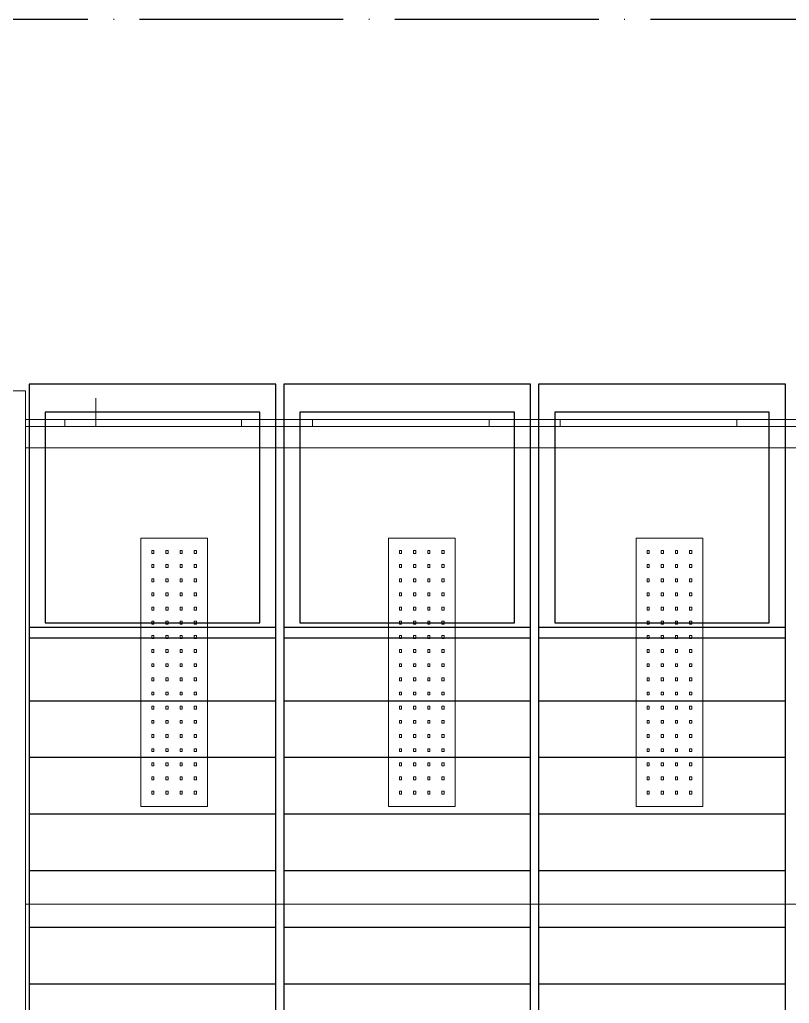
# Model space of a CAD drawing. Header units: millimetres. Extents: x 0 to 3780, y 0 to 2673.
# Drawn here: x 1533.7 to 1642.4, y 609.5 to 748.5 of the extents above; entities that cross this region are included whole.
import ezdxf
from ezdxf.enums import TextEntityAlignment as Align

# ---------------------------------------------------------------- set-up
doc = ezdxf.new("R2010")
doc.units = ezdxf.units.MM
doc.linetypes.add('EPL_DASHDOT', pattern=[1, 0.8, -0.1, 0, -0.1])
for name, color, linetype, lineweight in [('AM_0', 7, 'Continuous', 5), ('AM_9', 6, 'Continuous', 5), ('EPLAN102', 7, 'Continuous', 5), ('EPLAN307', 134, 'EPL_DASHDOT', 5), ('EPLAN400', 5, 'Continuous', 5), ('EPLAN500', 7, 'Continuous', 5), ('EPLAN501', 7, 'Continuous', 5), ('EPLAN502', 7, 'Continuous', 5), ('EPLAN503', 7, 'Continuous', 5), ('EPLAN504', 7, 'Continuous', 5)]:
    doc.layers.add(name, color=color, linetype=linetype, lineweight=lineweight)
doc.styles.add('Tahoma', font='')
doc.styles.get('Tahoma').set_extended_font_data('Tahoma')

# ---------------------------------------------------------------- blocks, each defined once
blk = doc.blocks.new('EPLSYM_LibrarySPECIAL_Symbol2_Variant0_Placement1_1')
at = {"layer": 'EPLAN307', "lineweight": 25, "ltscale": 36}
blk.add_lwpolyline([(0, -276.51), (638.05, -276.51), (638.05, 0), (0, 0)], close=True, dxfattribs=at)
at = {"layer": 'EPLAN400', "color": 5, "style": 'Tahoma'}
blk.add_attdef('88_20010', text='', height=2.26, dxfattribs=at).set_placement((-1.5, -0.95), align=Align.TOP_RIGHT)
at = {"layer": 'EPLAN500', "color": 7, "style": 'Tahoma'}
blk.add_attdef('88_20027', text='', height=1.63, dxfattribs=at).set_placement((-1.5, -4.58), align=Align.TOP_RIGHT)
at = {"layer": 'EPLAN501', "color": 7, "style": 'Tahoma'}
blk.add_attdef('88_20011', text='', height=18.06, dxfattribs=at).set_placement((-1.5, -13.26), align=Align.TOP_RIGHT)
at = {"layer": 'EPLAN502', "color": 7, "style": 'Tahoma'}
blk.add_attdef('88_20025', text='', height=1.63, dxfattribs=at).set_placement((-1.5, -12.68), align=Align.TOP_RIGHT)
at = {"layer": 'EPLAN503', "color": 7, "style": 'Tahoma'}
blk.add_attdef('88_20024', text='', height=1.63, dxfattribs=at).set_placement((-1.5, -15.38), align=Align.TOP_RIGHT)
at = {"layer": 'EPLAN504', "color": 7, "style": 'Tahoma'}
blk.add_attdef('88_20901[1]', text='', height=1.63, dxfattribs=at).set_placement((-1.5, -7.28), align=Align.TOP_RIGHT)

msp = doc.modelspace()

# ---------------------------------------------------------------- linework, layer by layer
at = {"layer": 'AM_0'}
for p, q in [((1534.48, 696.08), (1524.58, 696.08)), ((1534.48, 550.8), (1534.48, 696.08)), ((1544.43, 692.03), (1544.43, 695.03)), ((1534.48, 692.03), (1709.73, 692.03)), ((1534.48, 691.03), (1709.73, 691.03)), ((1709.73, 688.02), (1534.48, 688.02)), ((1550.79, 675.25), (1550.79, 637.35)), ((1560.19, 675.25), (1550.79, 675.25)), ((1560.19, 637.35), (1560.19, 675.25)), ((1585.79, 675.25), (1585.79, 637.35)), ((1595.19, 675.25), (1585.79, 675.25)), ((1595.19, 637.35), (1595.19, 675.25)), ((1620.79, 675.25), (1620.79, 637.35)), ((1630.19, 675.25), (1620.79, 675.25)), ((1630.19, 637.35), (1630.19, 675.25)), ((1552.64, 673.5), (1552.34, 673.5)), ((1552.34, 673.5), (1552.34, 673.09)), ((1552.34, 673.09), (1552.64, 673.09)), ((1552.64, 673.09), (1552.64, 673.5)), ((1554.34, 673.5), (1554.34, 673.09)), ((1554.64, 673.5), (1554.34, 673.5)), ((1554.34, 673.09), (1554.64, 673.09)), ((1554.64, 673.09), (1554.64, 673.5)), ((1556.34, 673.5), (1556.34, 673.09)), ((1556.64, 673.5), (1556.34, 673.5)), ((1556.34, 673.09), (1556.64, 673.09)), ((1556.64, 673.09), (1556.64, 673.5)), ((1558.34, 673.5), (1558.34, 673.09)), ((1558.64, 673.5), (1558.34, 673.5)), ((1558.34, 673.09), (1558.64, 673.09)), ((1558.64, 673.09), (1558.64, 673.5)), ((1587.64, 673.5), (1587.34, 673.5)), ((1587.34, 673.5), (1587.34, 673.09)), ((1587.34, 673.09), (1587.64, 673.09)), ((1587.64, 673.09), (1587.64, 673.5)), ((1589.64, 673.5), (1589.34, 673.5)), ((1589.34, 673.5), (1589.34, 673.09)), ((1589.34, 673.09), (1589.64, 673.09)), ((1589.64, 673.09), (1589.64, 673.5)), ((1591.34, 673.5), (1591.34, 673.09)), ((1591.64, 673.5), (1591.34, 673.5)), ((1591.34, 673.09), (1591.64, 673.09)), ((1591.64, 673.09), (1591.64, 673.5)), ((1593.34, 673.5), (1593.34, 673.09)), ((1593.64, 673.5), (1593.34, 673.5)), ((1593.34, 673.09), (1593.64, 673.09)), ((1593.64, 673.09), (1593.64, 673.5)), ((1622.34, 673.5), (1622.34, 673.09)), ((1622.64, 673.5), (1622.34, 673.5)), ((1622.34, 673.09), (1622.64, 673.09)), ((1622.64, 673.09), (1622.64, 673.5)), ((1624.34, 673.5), (1624.34, 673.09)), ((1624.64, 673.5), (1624.34, 673.5)), ((1624.34, 673.09), (1624.64, 673.09)), ((1624.64, 673.09), (1624.64, 673.5)), ((1626.34, 673.5), (1626.34, 673.09)), ((1626.64, 673.5), (1626.34, 673.5)), ((1626.34, 673.09), (1626.64, 673.09)), ((1626.64, 673.09), (1626.64, 673.5)), ((1628.34, 673.5), (1628.34, 673.09)), ((1628.64, 673.5), (1628.34, 673.5)), ((1628.34, 673.09), (1628.64, 673.09)), ((1628.64, 673.09), (1628.64, 673.5)), ((1552.34, 671.5), (1552.34, 671.09)), ((1552.64, 671.5), (1552.34, 671.5)), ((1552.64, 671.09), (1552.64, 671.5)), ((1554.34, 671.5), (1554.34, 671.09)), ((1554.64, 671.5), (1554.34, 671.5)), ((1554.64, 671.09), (1554.64, 671.5)), ((1556.64, 671.5), (1556.34, 671.5)), ((1556.34, 671.5), (1556.34, 671.09)), ((1556.64, 671.09), (1556.64, 671.5)), ((1558.34, 671.5), (1558.34, 671.09)), ((1558.64, 671.5), (1558.34, 671.5)), ((1558.64, 671.09), (1558.64, 671.5)), ((1587.64, 671.5), (1587.34, 671.5)), ((1587.34, 671.5), (1587.34, 671.09)), ((1587.64, 671.09), (1587.64, 671.5)), ((1589.64, 671.5), (1589.34, 671.5)), ((1589.34, 671.5), (1589.34, 671.09)), ((1589.64, 671.09), (1589.64, 671.5)), ((1591.34, 671.5), (1591.34, 671.09)), ((1591.64, 671.5), (1591.34, 671.5)), ((1591.64, 671.09), (1591.64, 671.5)), ((1593.34, 671.5), (1593.34, 671.09)), ((1593.64, 671.5), (1593.34, 671.5)), ((1593.64, 671.09), (1593.64, 671.5)), ((1622.34, 671.5), (1622.34, 671.09)), ((1622.64, 671.5), (1622.34, 671.5)), ((1622.64, 671.09), (1622.64, 671.5)), ((1624.34, 671.5), (1624.34, 671.09)), ((1624.64, 671.5), (1624.34, 671.5)), ((1624.64, 671.09), (1624.64, 671.5)), ((1626.34, 671.5), (1626.34, 671.09)), ((1626.64, 671.5), (1626.34, 671.5)), ((1626.64, 671.09), (1626.64, 671.5)), ((1628.34, 671.5), (1628.34, 671.09)), ((1628.64, 671.5), (1628.34, 671.5)), ((1628.64, 671.09), (1628.64, 671.5)), ((1552.34, 671.09), (1552.64, 671.09)), ((1554.34, 671.09), (1554.64, 671.09)), ((1556.34, 671.09), (1556.64, 671.09)), ((1558.34, 671.09), (1558.64, 671.09)), ((1587.34, 671.09), (1587.64, 671.09)), ((1589.34, 671.09), (1589.64, 671.09)), ((1591.34, 671.09), (1591.64, 671.09)), ((1593.34, 671.09), (1593.64, 671.09)), ((1622.34, 671.09), (1622.64, 671.09)), ((1624.34, 671.09), (1624.64, 671.09)), ((1626.34, 671.09), (1626.64, 671.09)), ((1628.34, 671.09), (1628.64, 671.09)), ((1552.34, 669.5), (1552.34, 669.09)), ((1552.64, 669.5), (1552.34, 669.5)), ((1552.34, 669.09), (1552.64, 669.09)), ((1552.64, 669.09), (1552.64, 669.5)), ((1554.34, 669.5), (1554.34, 669.09)), ((1554.64, 669.5), (1554.34, 669.5)), ((1554.34, 669.09), (1554.64, 669.09)), ((1554.64, 669.09), (1554.64, 669.5)), ((1556.34, 669.5), (1556.34, 669.09)), ((1556.64, 669.5), (1556.34, 669.5)), ((1556.34, 669.09), (1556.64, 669.09)), ((1556.64, 669.09), (1556.64, 669.5)), ((1558.34, 669.5), (1558.34, 669.09)), ((1558.64, 669.5), (1558.34, 669.5)), ((1558.34, 669.09), (1558.64, 669.09)), ((1558.64, 669.09), (1558.64, 669.5)), ((1587.64, 669.5), (1587.34, 669.5)), ((1587.34, 669.5), (1587.34, 669.09)), ((1587.34, 669.09), (1587.64, 669.09)), ((1587.64, 669.09), (1587.64, 669.5)), ((1589.64, 669.5), (1589.34, 669.5)), ((1589.34, 669.5), (1589.34, 669.09)), ((1589.34, 669.09), (1589.64, 669.09)), ((1589.64, 669.09), (1589.64, 669.5)), ((1591.34, 669.5), (1591.34, 669.09)), ((1591.64, 669.5), (1591.34, 669.5)), ((1591.34, 669.09), (1591.64, 669.09)), ((1591.64, 669.09), (1591.64, 669.5)), ((1593.34, 669.5), (1593.34, 669.09)), ((1593.64, 669.5), (1593.34, 669.5)), ((1593.34, 669.09), (1593.64, 669.09)), ((1593.64, 669.09), (1593.64, 669.5)), ((1622.34, 669.5), (1622.34, 669.09)), ((1622.64, 669.5), (1622.34, 669.5)), ((1622.34, 669.09), (1622.64, 669.09)), ((1622.64, 669.09), (1622.64, 669.5)), ((1624.34, 669.5), (1624.34, 669.09)), ((1624.64, 669.5), (1624.34, 669.5)), ((1624.34, 669.09), (1624.64, 669.09)), ((1624.64, 669.09), (1624.64, 669.5)), ((1626.64, 669.5), (1626.34, 669.5)), ((1626.34, 669.5), (1626.34, 669.09)), ((1626.34, 669.09), (1626.64, 669.09)), ((1626.64, 669.09), (1626.64, 669.5)), ((1628.34, 669.5), (1628.34, 669.09)), ((1628.64, 669.5), (1628.34, 669.5)), ((1628.34, 669.09), (1628.64, 669.09)), ((1628.64, 669.09), (1628.64, 669.5)), ((1552.64, 667.5), (1552.34, 667.5)), ((1552.34, 667.5), (1552.34, 667.09)), ((1552.64, 667.09), (1552.64, 667.5)), ((1554.34, 667.5), (1554.34, 667.09)), ((1554.64, 667.5), (1554.34, 667.5)), ((1554.64, 667.09), (1554.64, 667.5)), ((1556.34, 667.5), (1556.34, 667.09)), ((1556.64, 667.5), (1556.34, 667.5)), ((1556.64, 667.09), (1556.64, 667.5)), ((1558.64, 667.5), (1558.34, 667.5)), ((1558.34, 667.5), (1558.34, 667.09)), ((1558.64, 667.09), (1558.64, 667.5)), ((1587.64, 667.5), (1587.34, 667.5)), ((1587.34, 667.5), (1587.34, 667.09)), ((1587.64, 667.09), (1587.64, 667.5)), ((1589.64, 667.5), (1589.34, 667.5)), ((1589.34, 667.5), (1589.34, 667.09)), ((1589.64, 667.09), (1589.64, 667.5)), ((1591.34, 667.5), (1591.34, 667.09)), ((1591.64, 667.5), (1591.34, 667.5)), ((1591.64, 667.09), (1591.64, 667.5)), ((1593.34, 667.5), (1593.34, 667.09)), ((1593.64, 667.5), (1593.34, 667.5)), ((1593.64, 667.09), (1593.64, 667.5)), ((1622.34, 667.5), (1622.34, 667.09)), ((1622.64, 667.5), (1622.34, 667.5)), ((1622.64, 667.09), (1622.64, 667.5)), ((1624.34, 667.5), (1624.34, 667.09)), ((1624.64, 667.5), (1624.34, 667.5)), ((1624.64, 667.09), (1624.64, 667.5)), ((1626.34, 667.5), (1626.34, 667.09)), ((1626.64, 667.5), (1626.34, 667.5)), ((1626.64, 667.09), (1626.64, 667.5)), ((1628.34, 667.5), (1628.34, 667.09)), ((1628.64, 667.5), (1628.34, 667.5)), ((1628.64, 667.09), (1628.64, 667.5)), ((1552.34, 667.09), (1552.64, 667.09)), ((1554.34, 667.09), (1554.64, 667.09)), ((1556.34, 667.09), (1556.64, 667.09)), ((1558.34, 667.09), (1558.64, 667.09)), ((1587.34, 667.09), (1587.64, 667.09)), ((1589.34, 667.09), (1589.64, 667.09)), ((1591.34, 667.09), (1591.64, 667.09)), ((1593.34, 667.09), (1593.64, 667.09)), ((1622.34, 667.09), (1622.64, 667.09)), ((1624.34, 667.09), (1624.64, 667.09)), ((1626.34, 667.09), (1626.64, 667.09)), ((1628.34, 667.09), (1628.64, 667.09)), ((1552.64, 665.5), (1552.34, 665.5)), ((1552.34, 665.5), (1552.34, 665.09)), ((1552.34, 665.09), (1552.64, 665.09)), ((1552.64, 665.09), (1552.64, 665.5)), ((1554.34, 665.5), (1554.34, 665.09)), ((1554.64, 665.5), (1554.34, 665.5)), ((1554.34, 665.09), (1554.64, 665.09)), ((1554.64, 665.09), (1554.64, 665.5)), ((1556.34, 665.5), (1556.34, 665.09)), ((1556.64, 665.5), (1556.34, 665.5)), ((1556.34, 665.09), (1556.64, 665.09)), ((1556.64, 665.09), (1556.64, 665.5)), ((1558.34, 665.5), (1558.34, 665.09)), ((1558.64, 665.5), (1558.34, 665.5)), ((1558.34, 665.09), (1558.64, 665.09)), ((1558.64, 665.09), (1558.64, 665.5)), ((1587.64, 665.5), (1587.34, 665.5)), ((1587.34, 665.5), (1587.34, 665.09)), ((1587.34, 665.09), (1587.64, 665.09)), ((1587.64, 665.09), (1587.64, 665.5)), ((1589.64, 665.5), (1589.34, 665.5)), ((1589.34, 665.5), (1589.34, 665.09)), ((1589.34, 665.09), (1589.64, 665.09)), ((1589.64, 665.09), (1589.64, 665.5)), ((1591.34, 665.5), (1591.34, 665.09)), ((1591.64, 665.5), (1591.34, 665.5)), ((1591.34, 665.09), (1591.64, 665.09)), ((1591.64, 665.09), (1591.64, 665.5)), ((1593.34, 665.5), (1593.34, 665.09)), ((1593.64, 665.5), (1593.34, 665.5)), ((1593.34, 665.09), (1593.64, 665.09)), ((1593.64, 665.09), (1593.64, 665.5)), ((1622.34, 665.5), (1622.34, 665.09)), ((1622.64, 665.5), (1622.34, 665.5)), ((1622.34, 665.09), (1622.64, 665.09)), ((1622.64, 665.09), (1622.64, 665.5)), ((1624.34, 665.5), (1624.34, 665.09)), ((1624.64, 665.5), (1624.34, 665.5)), ((1624.34, 665.09), (1624.64, 665.09)), ((1624.64, 665.09), (1624.64, 665.5)), ((1626.64, 665.5), (1626.34, 665.5)), ((1626.34, 665.5), (1626.34, 665.09)), ((1626.34, 665.09), (1626.64, 665.09)), ((1626.64, 665.09), (1626.64, 665.5)), ((1628.34, 665.5), (1628.34, 665.09)), ((1628.64, 665.5), (1628.34, 665.5)), ((1628.34, 665.09), (1628.64, 665.09)), ((1628.64, 665.09), (1628.64, 665.5)), ((1552.34, 663.5), (1552.34, 663.09)), ((1552.64, 663.5), (1552.34, 663.5)), ((1552.34, 663.09), (1552.64, 663.09)), ((1552.64, 663.09), (1552.64, 663.5)), ((1554.34, 663.5), (1554.34, 663.09)), ((1554.64, 663.5), (1554.34, 663.5)), ((1554.34, 663.09), (1554.64, 663.09)), ((1554.64, 663.09), (1554.64, 663.5)), ((1556.34, 663.5), (1556.34, 663.09)), ((1556.64, 663.5), (1556.34, 663.5)), ((1556.34, 663.09), (1556.64, 663.09)), ((1556.64, 663.09), (1556.64, 663.5)), ((1558.34, 663.5), (1558.34, 663.09)), ((1558.64, 663.5), (1558.34, 663.5)), ((1558.34, 663.09), (1558.64, 663.09)), ((1558.64, 663.09), (1558.64, 663.5)), ((1587.64, 663.5), (1587.34, 663.5)), ((1587.34, 663.5), (1587.34, 663.09)), ((1587.34, 663.09), (1587.64, 663.09)), ((1587.64, 663.09), (1587.64, 663.5)), ((1589.64, 663.5), (1589.34, 663.5)), ((1589.34, 663.5), (1589.34, 663.09)), ((1589.34, 663.09), (1589.64, 663.09)), ((1589.64, 663.09), (1589.64, 663.5)), ((1591.34, 663.5), (1591.34, 663.09)), ((1591.64, 663.5), (1591.34, 663.5)), ((1591.34, 663.09), (1591.64, 663.09)), ((1591.64, 663.09), (1591.64, 663.5)), ((1593.34, 663.5), (1593.34, 663.09)), ((1593.64, 663.5), (1593.34, 663.5)), ((1593.34, 663.09), (1593.64, 663.09)), ((1593.64, 663.09), (1593.64, 663.5)), ((1622.34, 663.5), (1622.34, 663.09)), ((1622.64, 663.5), (1622.34, 663.5)), ((1622.34, 663.09), (1622.64, 663.09)), ((1622.64, 663.09), (1622.64, 663.5)), ((1624.34, 663.5), (1624.34, 663.09)), ((1624.64, 663.5), (1624.34, 663.5)), ((1624.34, 663.09), (1624.64, 663.09)), ((1624.64, 663.09), (1624.64, 663.5)), ((1626.34, 663.5), (1626.34, 663.09)), ((1626.64, 663.5), (1626.34, 663.5)), ((1626.34, 663.09), (1626.64, 663.09)), ((1626.64, 663.09), (1626.64, 663.5)), ((1628.34, 663.5), (1628.34, 663.09)), ((1628.64, 663.5), (1628.34, 663.5)), ((1628.34, 663.09), (1628.64, 663.09)), ((1628.64, 663.09), (1628.64, 663.5)), ((1552.34, 661.5), (1552.34, 661.09)), ((1552.64, 661.5), (1552.34, 661.5)), ((1552.34, 661.09), (1552.64, 661.09)), ((1552.64, 661.09), (1552.64, 661.5)), ((1554.34, 661.5), (1554.34, 661.09)), ((1554.64, 661.5), (1554.34, 661.5)), ((1554.34, 661.09), (1554.64, 661.09)), ((1554.64, 661.09), (1554.64, 661.5)), ((1556.34, 661.5), (1556.34, 661.09)), ((1556.64, 661.5), (1556.34, 661.5)), ((1556.34, 661.09), (1556.64, 661.09)), ((1556.64, 661.09), (1556.64, 661.5)), ((1558.34, 661.5), (1558.34, 661.09)), ((1558.64, 661.5), (1558.34, 661.5)), ((1558.34, 661.09), (1558.64, 661.09)), ((1558.64, 661.09), (1558.64, 661.5)), ((1587.64, 661.5), (1587.34, 661.5)), ((1587.34, 661.5), (1587.34, 661.09)), ((1587.34, 661.09), (1587.64, 661.09)), ((1587.64, 661.09), (1587.64, 661.5)), ((1589.64, 661.5), (1589.34, 661.5)), ((1589.34, 661.5), (1589.34, 661.09)), ((1589.34, 661.09), (1589.64, 661.09)), ((1589.64, 661.09), (1589.64, 661.5)), ((1591.64, 661.5), (1591.34, 661.5)), ((1591.34, 661.5), (1591.34, 661.09)), ((1591.34, 661.09), (1591.64, 661.09)), ((1591.64, 661.09), (1591.64, 661.5)), ((1593.34, 661.5), (1593.34, 661.09)), ((1593.64, 661.5), (1593.34, 661.5)), ((1593.34, 661.09), (1593.64, 661.09)), ((1593.64, 661.09), (1593.64, 661.5)), ((1622.34, 661.5), (1622.34, 661.09)), ((1622.64, 661.5), (1622.34, 661.5)), ((1622.34, 661.09), (1622.64, 661.09)), ((1622.64, 661.09), (1622.64, 661.5)), ((1624.34, 661.5), (1624.34, 661.09)), ((1624.64, 661.5), (1624.34, 661.5)), ((1624.34, 661.09), (1624.64, 661.09)), ((1624.64, 661.09), (1624.64, 661.5)), ((1626.34, 661.5), (1626.34, 661.09)), ((1626.64, 661.5), (1626.34, 661.5)), ((1626.34, 661.09), (1626.64, 661.09)), ((1626.64, 661.09), (1626.64, 661.5)), ((1628.34, 661.5), (1628.34, 661.09)), ((1628.64, 661.5), (1628.34, 661.5)), ((1628.34, 661.09), (1628.64, 661.09)), ((1628.64, 661.09), (1628.64, 661.5)), ((1552.34, 659.5), (1552.34, 659.09)), ((1552.64, 659.5), (1552.34, 659.5)), ((1552.34, 659.09), (1552.64, 659.09)), ((1552.64, 659.09), (1552.64, 659.5)), ((1554.34, 659.5), (1554.34, 659.09)), ((1554.64, 659.5), (1554.34, 659.5)), ((1554.34, 659.09), (1554.64, 659.09)), ((1554.64, 659.09), (1554.64, 659.5)), ((1556.34, 659.5), (1556.34, 659.09)), ((1556.64, 659.5), (1556.34, 659.5)), ((1556.34, 659.09), (1556.64, 659.09)), ((1556.64, 659.09), (1556.64, 659.5)), ((1558.64, 659.5), (1558.34, 659.5)), ((1558.34, 659.5), (1558.34, 659.09)), ((1558.34, 659.09), (1558.64, 659.09)), ((1558.64, 659.09), (1558.64, 659.5)), ((1587.64, 659.5), (1587.34, 659.5)), ((1587.34, 659.5), (1587.34, 659.09)), ((1587.34, 659.09), (1587.64, 659.09)), ((1587.64, 659.09), (1587.64, 659.5)), ((1589.64, 659.5), (1589.34, 659.5)), ((1589.34, 659.5), (1589.34, 659.09)), ((1589.34, 659.09), (1589.64, 659.09)), ((1589.64, 659.09), (1589.64, 659.5)), ((1591.64, 659.5), (1591.34, 659.5)), ((1591.34, 659.5), (1591.34, 659.09)), ((1591.34, 659.09), (1591.64, 659.09)), ((1591.64, 659.09), (1591.64, 659.5)), ((1593.34, 659.5), (1593.34, 659.09)), ((1593.64, 659.5), (1593.34, 659.5)), ((1593.34, 659.09), (1593.64, 659.09)), ((1593.64, 659.09), (1593.64, 659.5)), ((1622.34, 659.5), (1622.34, 659.09)), ((1622.64, 659.5), (1622.34, 659.5)), ((1622.34, 659.09), (1622.64, 659.09)), ((1622.64, 659.09), (1622.64, 659.5)), ((1624.34, 659.5), (1624.34, 659.09)), ((1624.64, 659.5), (1624.34, 659.5)), ((1624.34, 659.09), (1624.64, 659.09)), ((1624.64, 659.09), (1624.64, 659.5)), ((1626.34, 659.5), (1626.34, 659.09)), ((1626.64, 659.5), (1626.34, 659.5)), ((1626.34, 659.09), (1626.64, 659.09)), ((1626.64, 659.09), (1626.64, 659.5)), ((1628.34, 659.5), (1628.34, 659.09)), ((1628.64, 659.5), (1628.34, 659.5)), ((1628.34, 659.09), (1628.64, 659.09)), ((1628.64, 659.09), (1628.64, 659.5)), ((1552.34, 657.5), (1552.34, 657.09)), ((1552.64, 657.5), (1552.34, 657.5)), ((1552.64, 657.09), (1552.64, 657.5)), ((1554.34, 657.5), (1554.34, 657.09)), ((1554.64, 657.5), (1554.34, 657.5)), ((1554.64, 657.09), (1554.64, 657.5)), ((1556.34, 657.5), (1556.34, 657.09)), ((1556.64, 657.5), (1556.34, 657.5)), ((1556.64, 657.09), (1556.64, 657.5)), ((1558.34, 657.5), (1558.34, 657.09)), ((1558.64, 657.5), (1558.34, 657.5)), ((1558.64, 657.09), (1558.64, 657.5)), ((1587.64, 657.5), (1587.34, 657.5)), ((1587.34, 657.5), (1587.34, 657.09)), ((1587.64, 657.09), (1587.64, 657.5)), ((1589.64, 657.5), (1589.34, 657.5)), ((1589.34, 657.5), (1589.34, 657.09)), ((1589.64, 657.09), (1589.64, 657.5)), ((1591.64, 657.5), (1591.34, 657.5)), ((1591.34, 657.5), (1591.34, 657.09)), ((1591.64, 657.09), (1591.64, 657.5)), ((1593.34, 657.5), (1593.34, 657.09)), ((1593.64, 657.5), (1593.34, 657.5)), ((1593.64, 657.09), (1593.64, 657.5)), ((1622.34, 657.5), (1622.34, 657.09)), ((1622.64, 657.5), (1622.34, 657.5)), ((1622.64, 657.09), (1622.64, 657.5)), ((1624.34, 657.5), (1624.34, 657.09)), ((1624.64, 657.5), (1624.34, 657.5)), ((1624.64, 657.09), (1624.64, 657.5)), ((1626.34, 657.5), (1626.34, 657.09)), ((1626.64, 657.5), (1626.34, 657.5)), ((1626.64, 657.09), (1626.64, 657.5)), ((1628.34, 657.5), (1628.34, 657.09)), ((1628.64, 657.5), (1628.34, 657.5)), ((1628.64, 657.09), (1628.64, 657.5)), ((1552.34, 657.09), (1552.64, 657.09)), ((1554.34, 657.09), (1554.64, 657.09)), ((1556.34, 657.09), (1556.64, 657.09)), ((1558.34, 657.09), (1558.64, 657.09)), ((1587.34, 657.09), (1587.64, 657.09)), ((1589.34, 657.09), (1589.64, 657.09)), ((1591.34, 657.09), (1591.64, 657.09)), ((1593.34, 657.09), (1593.64, 657.09)), ((1622.34, 657.09), (1622.64, 657.09)), ((1624.34, 657.09), (1624.64, 657.09)), ((1626.34, 657.09), (1626.64, 657.09)), ((1628.34, 657.09), (1628.64, 657.09)), ((1552.64, 655.5), (1552.34, 655.5)), ((1552.34, 655.5), (1552.34, 655.09)), ((1552.34, 655.09), (1552.64, 655.09)), ((1552.64, 655.09), (1552.64, 655.5)), ((1554.34, 655.5), (1554.34, 655.09)), ((1554.64, 655.5), (1554.34, 655.5)), ((1554.34, 655.09), (1554.64, 655.09)), ((1554.64, 655.09), (1554.64, 655.5)), ((1556.34, 655.5), (1556.34, 655.09)), ((1556.64, 655.5), (1556.34, 655.5)), ((1556.34, 655.09), (1556.64, 655.09)), ((1556.64, 655.09), (1556.64, 655.5)), ((1558.64, 655.5), (1558.34, 655.5)), ((1558.34, 655.5), (1558.34, 655.09)), ((1558.34, 655.09), (1558.64, 655.09)), ((1558.64, 655.09), (1558.64, 655.5)), ((1587.64, 655.5), (1587.34, 655.5)), ((1587.34, 655.5), (1587.34, 655.09)), ((1587.34, 655.09), (1587.64, 655.09)), ((1587.64, 655.09), (1587.64, 655.5)), ((1589.64, 655.5), (1589.34, 655.5)), ((1589.34, 655.5), (1589.34, 655.09)), ((1589.34, 655.09), (1589.64, 655.09)), ((1589.64, 655.09), (1589.64, 655.5)), ((1591.64, 655.5), (1591.34, 655.5)), ((1591.34, 655.5), (1591.34, 655.09)), ((1591.34, 655.09), (1591.64, 655.09)), ((1591.64, 655.09), (1591.64, 655.5)), ((1593.34, 655.5), (1593.34, 655.09)), ((1593.64, 655.5), (1593.34, 655.5)), ((1593.34, 655.09), (1593.64, 655.09)), ((1593.64, 655.09), (1593.64, 655.5)), ((1622.34, 655.5), (1622.34, 655.09)), ((1622.64, 655.5), (1622.34, 655.5)), ((1622.34, 655.09), (1622.64, 655.09)), ((1622.64, 655.09), (1622.64, 655.5)), ((1624.34, 655.5), (1624.34, 655.09)), ((1624.64, 655.5), (1624.34, 655.5)), ((1624.34, 655.09), (1624.64, 655.09)), ((1624.64, 655.09), (1624.64, 655.5)), ((1626.34, 655.5), (1626.34, 655.09)), ((1626.64, 655.5), (1626.34, 655.5)), ((1626.34, 655.09), (1626.64, 655.09)), ((1626.64, 655.09), (1626.64, 655.5)), ((1628.34, 655.5), (1628.34, 655.09)), ((1628.64, 655.5), (1628.34, 655.5)), ((1628.34, 655.09), (1628.64, 655.09)), ((1628.64, 655.09), (1628.64, 655.5)), ((1552.34, 653.5), (1552.34, 653.09)), ((1552.64, 653.5), (1552.34, 653.5)), ((1552.64, 653.09), (1552.64, 653.5)), ((1554.34, 653.5), (1554.34, 653.09)), ((1554.64, 653.5), (1554.34, 653.5)), ((1554.64, 653.09), (1554.64, 653.5)), ((1556.34, 653.5), (1556.34, 653.09)), ((1556.64, 653.5), (1556.34, 653.5)), ((1556.64, 653.09), (1556.64, 653.5)), ((1558.34, 653.5), (1558.34, 653.09)), ((1558.64, 653.5), (1558.34, 653.5)), ((1558.64, 653.09), (1558.64, 653.5)), ((1587.64, 653.5), (1587.34, 653.5)), ((1587.34, 653.5), (1587.34, 653.09)), ((1587.64, 653.09), (1587.64, 653.5)), ((1589.64, 653.5), (1589.34, 653.5)), ((1589.34, 653.5), (1589.34, 653.09)), ((1589.64, 653.09), (1589.64, 653.5)), ((1591.64, 653.5), (1591.34, 653.5)), ((1591.34, 653.5), (1591.34, 653.09)), ((1591.64, 653.09), (1591.64, 653.5)), ((1593.34, 653.5), (1593.34, 653.09)), ((1593.64, 653.5), (1593.34, 653.5)), ((1593.64, 653.09), (1593.64, 653.5)), ((1622.34, 653.5), (1622.34, 653.09)), ((1622.64, 653.5), (1622.34, 653.5)), ((1622.64, 653.09), (1622.64, 653.5)), ((1624.34, 653.5), (1624.34, 653.09)), ((1624.64, 653.5), (1624.34, 653.5)), ((1624.64, 653.09), (1624.64, 653.5)), ((1626.34, 653.5), (1626.34, 653.09)), ((1626.64, 653.5), (1626.34, 653.5)), ((1626.64, 653.09), (1626.64, 653.5)), ((1628.34, 653.5), (1628.34, 653.09)), ((1628.64, 653.5), (1628.34, 653.5)), ((1628.64, 653.09), (1628.64, 653.5)), ((1552.34, 653.09), (1552.64, 653.09)), ((1554.34, 653.09), (1554.64, 653.09)), ((1556.34, 653.09), (1556.64, 653.09)), ((1558.34, 653.09), (1558.64, 653.09)), ((1587.34, 653.09), (1587.64, 653.09)), ((1589.34, 653.09), (1589.64, 653.09)), ((1591.34, 653.09), (1591.64, 653.09)), ((1593.34, 653.09), (1593.64, 653.09)), ((1622.34, 653.09), (1622.64, 653.09)), ((1624.34, 653.09), (1624.64, 653.09)), ((1626.34, 653.09), (1626.64, 653.09)), ((1628.34, 653.09), (1628.64, 653.09)), ((1552.34, 651.5), (1552.34, 651.09)), ((1552.64, 651.5), (1552.34, 651.5)), ((1552.34, 651.09), (1552.64, 651.09)), ((1552.64, 651.09), (1552.64, 651.5)), ((1554.34, 651.5), (1554.34, 651.09)), ((1554.64, 651.5), (1554.34, 651.5)), ((1554.34, 651.09), (1554.64, 651.09)), ((1554.64, 651.09), (1554.64, 651.5)), ((1556.34, 651.5), (1556.34, 651.09)), ((1556.64, 651.5), (1556.34, 651.5)), ((1556.34, 651.09), (1556.64, 651.09)), ((1556.64, 651.09), (1556.64, 651.5)), ((1558.34, 651.5), (1558.34, 651.09)), ((1558.64, 651.5), (1558.34, 651.5)), ((1558.34, 651.09), (1558.64, 651.09)), ((1558.64, 651.09), (1558.64, 651.5)), ((1587.64, 651.5), (1587.34, 651.5)), ((1587.34, 651.5), (1587.34, 651.09)), ((1587.34, 651.09), (1587.64, 651.09)), ((1587.64, 651.09), (1587.64, 651.5)), ((1589.64, 651.5), (1589.34, 651.5)), ((1589.34, 651.5), (1589.34, 651.09)), ((1589.34, 651.09), (1589.64, 651.09)), ((1589.64, 651.09), (1589.64, 651.5)), ((1591.34, 651.5), (1591.34, 651.09)), ((1591.64, 651.5), (1591.34, 651.5)), ((1591.34, 651.09), (1591.64, 651.09)), ((1591.64, 651.09), (1591.64, 651.5)), ((1593.34, 651.5), (1593.34, 651.09)), ((1593.64, 651.5), (1593.34, 651.5)), ((1593.34, 651.09), (1593.64, 651.09)), ((1593.64, 651.09), (1593.64, 651.5)), ((1622.34, 651.5), (1622.34, 651.09)), ((1622.64, 651.5), (1622.34, 651.5)), ((1622.34, 651.09), (1622.64, 651.09)), ((1622.64, 651.09), (1622.64, 651.5)), ((1624.34, 651.5), (1624.34, 651.09)), ((1624.64, 651.5), (1624.34, 651.5)), ((1624.34, 651.09), (1624.64, 651.09)), ((1624.64, 651.09), (1624.64, 651.5)), ((1626.34, 651.5), (1626.34, 651.09)), ((1626.64, 651.5), (1626.34, 651.5)), ((1626.34, 651.09), (1626.64, 651.09)), ((1626.64, 651.09), (1626.64, 651.5)), ((1628.34, 651.5), (1628.34, 651.09)), ((1628.64, 651.5), (1628.34, 651.5)), ((1628.34, 651.09), (1628.64, 651.09)), ((1628.64, 651.09), (1628.64, 651.5)), ((1552.34, 649.5), (1552.34, 649.09)), ((1552.64, 649.5), (1552.34, 649.5)), ((1552.34, 649.09), (1552.64, 649.09)), ((1552.64, 649.09), (1552.64, 649.5)), ((1554.34, 649.5), (1554.34, 649.09)), ((1554.64, 649.5), (1554.34, 649.5)), ((1554.34, 649.09), (1554.64, 649.09)), ((1554.64, 649.09), (1554.64, 649.5)), ((1556.34, 649.5), (1556.34, 649.09)), ((1556.64, 649.5), (1556.34, 649.5)), ((1556.34, 649.09), (1556.64, 649.09)), ((1556.64, 649.09), (1556.64, 649.5)), ((1558.64, 649.5), (1558.34, 649.5)), ((1558.34, 649.5), (1558.34, 649.09)), ((1558.34, 649.09), (1558.64, 649.09)), ((1558.64, 649.09), (1558.64, 649.5)), ((1587.64, 649.5), (1587.34, 649.5)), ((1587.34, 649.5), (1587.34, 649.09)), ((1587.34, 649.09), (1587.64, 649.09)), ((1587.64, 649.09), (1587.64, 649.5)), ((1589.34, 649.5), (1589.34, 649.09)), ((1589.64, 649.5), (1589.34, 649.5)), ((1589.34, 649.09), (1589.64, 649.09)), ((1589.64, 649.09), (1589.64, 649.5)), ((1591.34, 649.5), (1591.34, 649.09)), ((1591.64, 649.5), (1591.34, 649.5)), ((1591.34, 649.09), (1591.64, 649.09)), ((1591.64, 649.09), (1591.64, 649.5)), ((1593.34, 649.5), (1593.34, 649.09)), ((1593.64, 649.5), (1593.34, 649.5)), ((1593.34, 649.09), (1593.64, 649.09)), ((1593.64, 649.09), (1593.64, 649.5)), ((1622.34, 649.5), (1622.34, 649.09)), ((1622.64, 649.5), (1622.34, 649.5)), ((1622.34, 649.09), (1622.64, 649.09)), ((1622.64, 649.09), (1622.64, 649.5)), ((1624.34, 649.5), (1624.34, 649.09)), ((1624.64, 649.5), (1624.34, 649.5)), ((1624.34, 649.09), (1624.64, 649.09)), ((1624.64, 649.09), (1624.64, 649.5)), ((1626.34, 649.5), (1626.34, 649.09)), ((1626.64, 649.5), (1626.34, 649.5)), ((1626.34, 649.09), (1626.64, 649.09)), ((1626.64, 649.09), (1626.64, 649.5)), ((1628.34, 649.5), (1628.34, 649.09)), ((1628.64, 649.5), (1628.34, 649.5)), ((1628.34, 649.09), (1628.64, 649.09)), ((1628.64, 649.09), (1628.64, 649.5)), ((1552.34, 647.5), (1552.34, 647.09)), ((1552.64, 647.5), (1552.34, 647.5)), ((1552.34, 647.09), (1552.64, 647.09)), ((1552.64, 647.09), (1552.64, 647.5)), ((1554.34, 647.5), (1554.34, 647.09)), ((1554.64, 647.5), (1554.34, 647.5)), ((1554.34, 647.09), (1554.64, 647.09)), ((1554.64, 647.09), (1554.64, 647.5)), ((1556.34, 647.5), (1556.34, 647.09)), ((1556.64, 647.5), (1556.34, 647.5)), ((1556.34, 647.09), (1556.64, 647.09)), ((1556.64, 647.09), (1556.64, 647.5)), ((1558.34, 647.5), (1558.34, 647.09)), ((1558.64, 647.5), (1558.34, 647.5)), ((1558.34, 647.09), (1558.64, 647.09)), ((1558.64, 647.09), (1558.64, 647.5)), ((1587.64, 647.5), (1587.34, 647.5)), ((1587.34, 647.5), (1587.34, 647.09)), ((1587.34, 647.09), (1587.64, 647.09)), ((1587.64, 647.09), (1587.64, 647.5)), ((1589.34, 647.5), (1589.34, 647.09)), ((1589.64, 647.5), (1589.34, 647.5)), ((1589.34, 647.09), (1589.64, 647.09)), ((1589.64, 647.09), (1589.64, 647.5)), ((1591.34, 647.5), (1591.34, 647.09)), ((1591.64, 647.5), (1591.34, 647.5)), ((1591.34, 647.09), (1591.64, 647.09)), ((1591.64, 647.09), (1591.64, 647.5)), ((1593.34, 647.5), (1593.34, 647.09)), ((1593.64, 647.5), (1593.34, 647.5)), ((1593.34, 647.09), (1593.64, 647.09)), ((1593.64, 647.09), (1593.64, 647.5)), ((1622.34, 647.5), (1622.34, 647.09)), ((1622.64, 647.5), (1622.34, 647.5)), ((1622.34, 647.09), (1622.64, 647.09)), ((1622.64, 647.09), (1622.64, 647.5)), ((1624.34, 647.5), (1624.34, 647.09)), ((1624.64, 647.5), (1624.34, 647.5)), ((1624.34, 647.09), (1624.64, 647.09)), ((1624.64, 647.09), (1624.64, 647.5)), ((1626.34, 647.5), (1626.34, 647.09)), ((1626.64, 647.5), (1626.34, 647.5)), ((1626.34, 647.09), (1626.64, 647.09)), ((1626.64, 647.09), (1626.64, 647.5)), ((1628.34, 647.5), (1628.34, 647.09)), ((1628.64, 647.5), (1628.34, 647.5)), ((1628.34, 647.09), (1628.64, 647.09)), ((1628.64, 647.09), (1628.64, 647.5)), ((1552.34, 645.5), (1552.34, 645.09)), ((1552.64, 645.5), (1552.34, 645.5)), ((1552.34, 645.09), (1552.64, 645.09)), ((1552.64, 645.09), (1552.64, 645.5)), ((1554.34, 645.5), (1554.34, 645.09)), ((1554.64, 645.5), (1554.34, 645.5)), ((1554.34, 645.09), (1554.64, 645.09)), ((1554.64, 645.09), (1554.64, 645.5)), ((1556.34, 645.5), (1556.34, 645.09)), ((1556.64, 645.5), (1556.34, 645.5)), ((1556.34, 645.09), (1556.64, 645.09)), ((1556.64, 645.09), (1556.64, 645.5)), ((1558.34, 645.5), (1558.34, 645.09)), ((1558.64, 645.5), (1558.34, 645.5)), ((1558.34, 645.09), (1558.64, 645.09)), ((1558.64, 645.09), (1558.64, 645.5)), ((1587.64, 645.5), (1587.34, 645.5)), ((1587.34, 645.5), (1587.34, 645.09)), ((1587.34, 645.09), (1587.64, 645.09)), ((1587.64, 645.09), (1587.64, 645.5)), ((1589.34, 645.5), (1589.34, 645.09)), ((1589.64, 645.5), (1589.34, 645.5)), ((1589.34, 645.09), (1589.64, 645.09)), ((1589.64, 645.09), (1589.64, 645.5)), ((1591.34, 645.5), (1591.34, 645.09)), ((1591.64, 645.5), (1591.34, 645.5)), ((1591.34, 645.09), (1591.64, 645.09)), ((1591.64, 645.09), (1591.64, 645.5)), ((1593.34, 645.5), (1593.34, 645.09)), ((1593.64, 645.5), (1593.34, 645.5)), ((1593.34, 645.09), (1593.64, 645.09)), ((1593.64, 645.09), (1593.64, 645.5)), ((1622.34, 645.5), (1622.34, 645.09)), ((1622.64, 645.5), (1622.34, 645.5)), ((1622.34, 645.09), (1622.64, 645.09)), ((1622.64, 645.09), (1622.64, 645.5)), ((1624.34, 645.5), (1624.34, 645.09)), ((1624.64, 645.5), (1624.34, 645.5)), ((1624.34, 645.09), (1624.64, 645.09)), ((1624.64, 645.09), (1624.64, 645.5)), ((1626.34, 645.5), (1626.34, 645.09)), ((1626.64, 645.5), (1626.34, 645.5)), ((1626.34, 645.09), (1626.64, 645.09)), ((1626.64, 645.09), (1626.64, 645.5)), ((1628.34, 645.5), (1628.34, 645.09)), ((1628.64, 645.5), (1628.34, 645.5)), ((1628.34, 645.09), (1628.64, 645.09)), ((1628.64, 645.09), (1628.64, 645.5)), ((1552.34, 643.5), (1552.34, 643.09)), ((1552.64, 643.5), (1552.34, 643.5)), ((1552.34, 643.09), (1552.64, 643.09)), ((1552.64, 643.09), (1552.64, 643.5)), ((1554.34, 643.5), (1554.34, 643.09)), ((1554.64, 643.5), (1554.34, 643.5)), ((1554.34, 643.09), (1554.64, 643.09)), ((1554.64, 643.09), (1554.64, 643.5)), ((1556.34, 643.5), (1556.34, 643.09)), ((1556.64, 643.5), (1556.34, 643.5)), ((1556.34, 643.09), (1556.64, 643.09)), ((1556.64, 643.09), (1556.64, 643.5)), ((1558.34, 643.5), (1558.34, 643.09)), ((1558.64, 643.5), (1558.34, 643.5)), ((1558.34, 643.09), (1558.64, 643.09)), ((1558.64, 643.09), (1558.64, 643.5)), ((1587.64, 643.5), (1587.34, 643.5)), ((1587.34, 643.5), (1587.34, 643.09)), ((1587.34, 643.09), (1587.64, 643.09)), ((1587.64, 643.09), (1587.64, 643.5)), ((1589.34, 643.5), (1589.34, 643.09)), ((1589.64, 643.5), (1589.34, 643.5)), ((1589.34, 643.09), (1589.64, 643.09)), ((1589.64, 643.09), (1589.64, 643.5)), ((1591.34, 643.5), (1591.34, 643.09)), ((1591.64, 643.5), (1591.34, 643.5)), ((1591.34, 643.09), (1591.64, 643.09)), ((1591.64, 643.09), (1591.64, 643.5)), ((1593.34, 643.5), (1593.34, 643.09)), ((1593.64, 643.5), (1593.34, 643.5)), ((1593.34, 643.09), (1593.64, 643.09)), ((1593.64, 643.09), (1593.64, 643.5)), ((1622.34, 643.5), (1622.34, 643.09)), ((1622.64, 643.5), (1622.34, 643.5)), ((1622.34, 643.09), (1622.64, 643.09)), ((1622.64, 643.09), (1622.64, 643.5)), ((1624.64, 643.5), (1624.34, 643.5)), ((1624.34, 643.5), (1624.34, 643.09)), ((1624.34, 643.09), (1624.64, 643.09)), ((1624.64, 643.09), (1624.64, 643.5)), ((1626.64, 643.5), (1626.34, 643.5)), ((1626.34, 643.5), (1626.34, 643.09)), ((1626.34, 643.09), (1626.64, 643.09)), ((1626.64, 643.09), (1626.64, 643.5)), ((1628.34, 643.5), (1628.34, 643.09)), ((1628.64, 643.5), (1628.34, 643.5)), ((1628.34, 643.09), (1628.64, 643.09)), ((1628.64, 643.09), (1628.64, 643.5)), ((1552.64, 641.5), (1552.34, 641.5)), ((1552.34, 641.5), (1552.34, 641.09)), ((1552.34, 641.09), (1552.64, 641.09)), ((1552.64, 641.09), (1552.64, 641.5)), ((1554.34, 641.5), (1554.34, 641.09)), ((1554.64, 641.5), (1554.34, 641.5)), ((1554.34, 641.09), (1554.64, 641.09)), ((1554.64, 641.09), (1554.64, 641.5)), ((1556.34, 641.5), (1556.34, 641.09)), ((1556.64, 641.5), (1556.34, 641.5)), ((1556.34, 641.09), (1556.64, 641.09)), ((1556.64, 641.09), (1556.64, 641.5)), ((1558.34, 641.5), (1558.34, 641.09)), ((1558.64, 641.5), (1558.34, 641.5)), ((1558.34, 641.09), (1558.64, 641.09)), ((1558.64, 641.09), (1558.64, 641.5)), ((1587.64, 641.5), (1587.34, 641.5)), ((1587.34, 641.5), (1587.34, 641.09)), ((1587.34, 641.09), (1587.64, 641.09)), ((1587.64, 641.09), (1587.64, 641.5)), ((1589.34, 641.5), (1589.34, 641.09)), ((1589.64, 641.5), (1589.34, 641.5)), ((1589.34, 641.09), (1589.64, 641.09)), ((1589.64, 641.09), (1589.64, 641.5)), ((1591.34, 641.5), (1591.34, 641.09)), ((1591.64, 641.5), (1591.34, 641.5)), ((1591.34, 641.09), (1591.64, 641.09)), ((1591.64, 641.09), (1591.64, 641.5)), ((1593.34, 641.5), (1593.34, 641.09)), ((1593.64, 641.5), (1593.34, 641.5)), ((1593.34, 641.09), (1593.64, 641.09)), ((1593.64, 641.09), (1593.64, 641.5)), ((1622.34, 641.5), (1622.34, 641.09)), ((1622.64, 641.5), (1622.34, 641.5)), ((1622.34, 641.09), (1622.64, 641.09)), ((1622.64, 641.09), (1622.64, 641.5)), ((1624.64, 641.5), (1624.34, 641.5)), ((1624.34, 641.5), (1624.34, 641.09)), ((1624.34, 641.09), (1624.64, 641.09)), ((1624.64, 641.09), (1624.64, 641.5)), ((1626.34, 641.5), (1626.34, 641.09)), ((1626.64, 641.5), (1626.34, 641.5)), ((1626.34, 641.09), (1626.64, 641.09)), ((1626.64, 641.09), (1626.64, 641.5)), ((1628.34, 641.5), (1628.34, 641.09)), ((1628.64, 641.5), (1628.34, 641.5)), ((1628.34, 641.09), (1628.64, 641.09)), ((1628.64, 641.09), (1628.64, 641.5)), ((1552.34, 639.5), (1552.34, 639.09)), ((1552.64, 639.5), (1552.34, 639.5)), ((1552.64, 639.09), (1552.64, 639.5)), ((1554.34, 639.5), (1554.34, 639.09)), ((1554.64, 639.5), (1554.34, 639.5)), ((1554.64, 639.09), (1554.64, 639.5)), ((1556.34, 639.5), (1556.34, 639.09)), ((1556.64, 639.5), (1556.34, 639.5)), ((1556.64, 639.09), (1556.64, 639.5)), ((1558.64, 639.5), (1558.34, 639.5)), ((1558.34, 639.5), (1558.34, 639.09)), ((1558.64, 639.09), (1558.64, 639.5)), ((1587.64, 639.5), (1587.34, 639.5)), ((1587.34, 639.5), (1587.34, 639.09)), ((1587.64, 639.09), (1587.64, 639.5)), ((1589.34, 639.5), (1589.34, 639.09)), ((1589.64, 639.5), (1589.34, 639.5)), ((1589.64, 639.09), (1589.64, 639.5)), ((1591.34, 639.5), (1591.34, 639.09)), ((1591.64, 639.5), (1591.34, 639.5)), ((1591.64, 639.09), (1591.64, 639.5)), ((1593.34, 639.5), (1593.34, 639.09)), ((1593.64, 639.5), (1593.34, 639.5)), ((1593.64, 639.09), (1593.64, 639.5)), ((1622.34, 639.5), (1622.34, 639.09)), ((1622.64, 639.5), (1622.34, 639.5)), ((1622.64, 639.09), (1622.64, 639.5)), ((1624.34, 639.5), (1624.34, 639.09)), ((1624.64, 639.5), (1624.34, 639.5)), ((1624.64, 639.09), (1624.64, 639.5)), ((1626.34, 639.5), (1626.34, 639.09)), ((1626.64, 639.5), (1626.34, 639.5)), ((1626.64, 639.09), (1626.64, 639.5)), ((1628.34, 639.5), (1628.34, 639.09)), ((1628.64, 639.5), (1628.34, 639.5)), ((1628.64, 639.09), (1628.64, 639.5)), ((1552.34, 639.09), (1552.64, 639.09)), ((1554.34, 639.09), (1554.64, 639.09)), ((1556.34, 639.09), (1556.64, 639.09)), ((1558.34, 639.09), (1558.64, 639.09)), ((1587.34, 639.09), (1587.64, 639.09)), ((1589.34, 639.09), (1589.64, 639.09)), ((1591.34, 639.09), (1591.64, 639.09)), ((1593.34, 639.09), (1593.64, 639.09)), ((1622.34, 639.09), (1622.64, 639.09)), ((1624.34, 639.09), (1624.64, 639.09)), ((1626.34, 639.09), (1626.64, 639.09)), ((1628.34, 639.09), (1628.64, 639.09)), ((1550.79, 637.35), (1560.19, 637.35)), ((1585.79, 637.35), (1595.19, 637.35)), ((1620.79, 637.35), (1630.19, 637.35)), ((1534.48, 623.55), (1709.73, 623.55))]:
    msp.add_line(p, q, dxfattribs=at)
at = {"layer": 'AM_9', "ltscale": 2}
for p, q in [((1540.03, 691.03), (1540.03, 692.03)), ((1544.43, 691.03), (1544.43, 692.03)), ((1565.03, 691.03), (1565.03, 692.03)), ((1575.03, 691.03), (1575.03, 692.03)), ((1600.03, 691.03), (1600.03, 692.03)), ((1610.03, 691.03), (1610.03, 692.03)), ((1635.03, 691.03), (1635.03, 692.03))]:
    msp.add_line(p, q, dxfattribs=at)
at = {"layer": 'EPLAN102', "lineweight": 25, "ltscale": 36}
for p, q in [((1535, 662.65), (1569.88, 662.65)), ((1571, 662.65), (1605.88, 662.65)), ((1607, 662.65), (1641.88, 662.65)), ((1535, 661.15), (1569.88, 661.15)), ((1571, 661.15), (1605.88, 661.15)), ((1607, 661.15), (1641.88, 661.15)), ((1535, 652.28), (1569.88, 652.28)), ((1571, 652.28), (1605.88, 652.28)), ((1607, 652.28), (1641.88, 652.28)), ((1535, 644.28), (1569.88, 644.28)), ((1571, 644.28), (1605.88, 644.28)), ((1607, 644.28), (1641.88, 644.28)), ((1535, 636.28), (1569.88, 636.28)), ((1571, 636.28), (1605.88, 636.28)), ((1607, 636.28), (1641.88, 636.28)), ((1535, 628.28), (1569.88, 628.28)), ((1571, 628.28), (1605.88, 628.28)), ((1607, 628.28), (1641.88, 628.28)), ((1535, 620.28), (1569.88, 620.28)), ((1571, 620.28), (1605.88, 620.28)), ((1607, 620.28), (1641.88, 620.28)), ((1535, 612.28), (1569.88, 612.28)), ((1571, 612.28), (1605.88, 612.28)), ((1607, 612.28), (1641.88, 612.28))]:
    msp.add_line(p, q, dxfattribs=at)
for points in [[(1535, 551.67), (1569.88, 551.67), (1569.88, 697), (1535, 697)], [(1571, 551.67), (1605.88, 551.67), (1605.88, 697), (1571, 697)], [(1607, 551.67), (1641.88, 551.67), (1641.88, 697), (1607, 697)], [(1537.28, 663.28), (1567.6, 663.28), (1567.6, 693.05), (1537.28, 693.05)], [(1573.28, 663.28), (1603.6, 663.28), (1603.6, 693.05), (1573.28, 693.05)], [(1609.28, 663.28), (1639.6, 663.28), (1639.6, 693.05), (1609.28, 693.05)]]:
    msp.add_lwpolyline(points, close=True, dxfattribs=at)

# ---------------------------------------------------------------- block references
msp.add_blockref('EPLSYM_LibrarySPECIAL_Symbol2_Variant0_Placement1_1', (1157.95, 748.51))

doc.saveas('drawing.dxf')
